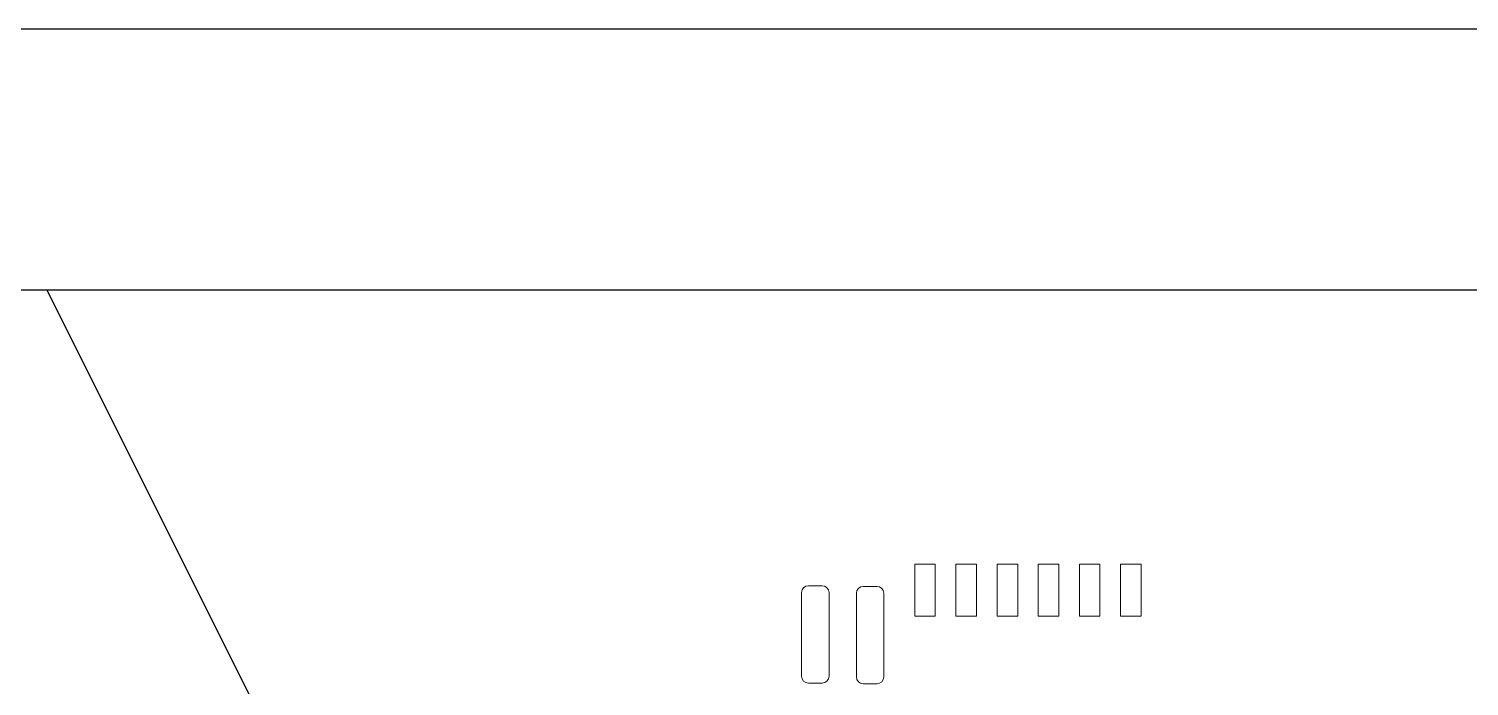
# Model space of a CAD drawing. Header units: inches. Extents: x 70 to 970, y -386 to 214.
# Drawn here: x 189.1 to 294.1, y 165.7 to 213.7 of the extents above; entities that cross this region are included whole.
import ezdxf

# ---------------------------------------------------------------- set-up
doc = ezdxf.new("R2010")
doc.units = ezdxf.units.IN
doc.header["$MEASUREMENT"] = 0

msp = doc.modelspace()

# ---------------------------------------------------------------- linework, layer by layer
at = {"color": 6}
msp.add_line((910.39, 194.62), (80.39, 194.62), dxfattribs=at)
at = {"color": 5}
msp.add_line((190.39, 194.62), (236.6, 102.34), dxfattribs=at)
at = {"color": 1, "lineweight": 0}
for p, q in [((255.19, 174.62), (253.69, 174.62)), ((253.69, 174.62), (253.69, 170.83)), ((255.19, 170.83), (255.19, 174.62)), ((258.2, 174.62), (256.7, 174.62)), ((256.7, 174.62), (256.7, 170.83)), ((258.2, 170.83), (258.2, 174.62)), ((261.2, 174.62), (259.7, 174.62)), ((259.7, 174.62), (259.7, 170.83)), ((261.2, 170.83), (261.2, 174.62)), ((264.2, 174.62), (262.7, 174.62)), ((262.7, 174.62), (262.7, 170.83)), ((264.2, 170.83), (264.2, 174.62)), ((267.2, 174.62), (265.7, 174.62)), ((265.7, 174.62), (265.7, 170.83)), ((267.2, 170.83), (267.2, 174.62)), ((270.2, 174.62), (268.7, 174.62)), ((268.7, 174.62), (268.7, 170.83)), ((270.2, 170.83), (270.2, 174.62)), ((253.69, 170.83), (255.19, 170.83)), ((256.7, 170.83), (258.2, 170.83)), ((259.7, 170.83), (261.2, 170.83)), ((262.7, 170.83), (264.2, 170.83)), ((265.7, 170.83), (267.2, 170.83)), ((268.7, 170.83), (270.2, 170.83))]:
    msp.add_line(p, q, dxfattribs=at)
msp.add_lwpolyline([(70.39, 213.68), (970.39, 213.68), (970.39, -386.32), (70.39, -386.32)], close=True)
for points in [[(245.44, 172.55), (245.44, 172.82), (245.66, 173.05), (245.94, 173.05)], [(245.44, 166.45), (245.44, 166.45), (245.44, 172.55), (245.44, 172.55)], [(245.94, 173.05), (245.94, 173.05), (246.94, 173.05), (246.94, 173.05)], [(246.94, 173.05), (247.21, 173.05), (247.44, 172.82), (247.44, 172.55)], [(247.44, 172.55), (247.44, 172.55), (247.44, 166.45), (247.44, 166.45)], [(249.44, 172.5), (249.44, 172.77), (249.66, 173), (249.94, 173)], [(249.44, 166.4), (249.44, 166.4), (249.44, 172.5), (249.44, 172.5)], [(249.94, 173), (249.94, 173), (250.94, 173), (250.94, 173)], [(250.94, 173), (251.21, 173), (251.44, 172.77), (251.44, 172.5)], [(251.44, 172.5), (251.44, 172.5), (251.44, 166.4), (251.44, 166.4)], [(245.94, 165.95), (245.66, 165.95), (245.44, 166.17), (245.44, 166.45)], [(247.44, 166.45), (247.44, 166.17), (247.21, 165.95), (246.94, 165.95)], [(249.94, 165.9), (249.66, 165.9), (249.44, 166.12), (249.44, 166.4)], [(251.44, 166.4), (251.44, 166.12), (251.21, 165.9), (250.94, 165.9)], [(246.94, 165.95), (246.94, 165.95), (245.94, 165.95), (245.94, 165.95)], [(250.94, 165.9), (250.94, 165.9), (249.94, 165.9), (249.94, 165.9)]]:
    msp.add_open_spline(points, degree=3, dxfattribs=at)

doc.saveas('drawing.dxf')
